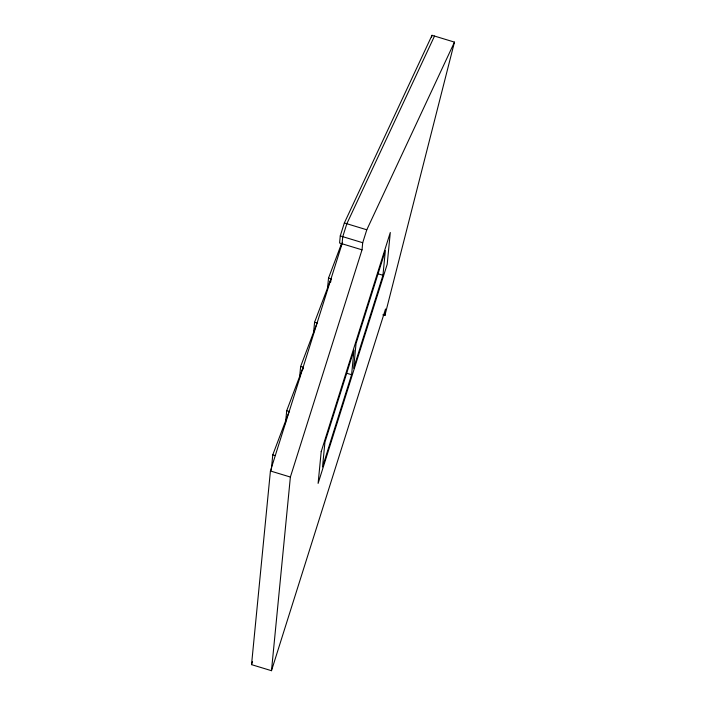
<?xml version="1.0" encoding="UTF-8"?>
<svg xmlns="http://www.w3.org/2000/svg" width="706" height="706" viewBox="0 0 706 706"><rect width="100%" height="100%" fill="white"/><g stroke="black" fill="none" stroke-linecap="round" stroke-linejoin="round"><path stroke-width="1.06" d="M382.793 314.885L384.894 315.52L385.529 309.007L271.483 670.7L251.53 664.637L270.424 470.981L342.366 242.829M271.28 470.178L272.772 454.858L289.204 411.413L286.715 410.663L303.148 367.217L300.65 366.458L317.082 323.013L314.585 322.254L331.017 278.808L328.528 278.049L341.519 243.702L341.289 245.856M285.436 423.785L286.715 410.663M299.476 378.46L300.65 366.458M271.483 670.7L290.378 477.044L362.019 249.827L362.707 242.723L366.793 229.785L454.47 42.122L432.019 35.3L344.343 222.972L340.266 235.91L339.568 243.014L362.019 249.827M302.927 369.406L303.148 367.217M313.526 333.17L314.585 322.254M327.46 288.966L328.528 278.049M330.699 282.082L331.017 278.808M342.066 243.773L342.763 236.669L346.84 223.731L434.517 36.059M351.597 374.727L353.997 350.061L324.936 442.247L322.527 466.904L351.597 374.727L346.496 373.183M382.952 275.269L385.361 250.612L356.036 343.593L353.635 368.258L382.952 275.269L377.851 273.725M431.481 37.436L432.019 35.3M384.894 315.52L454.47 42.122M251.53 664.637L252.527 661.487M344.343 222.972L366.793 229.785M340.266 235.91L362.707 242.723M272.772 454.858L275.269 455.617M270.424 470.981L290.378 477.044M321.204 451.628L318.106 483.398L387.197 264.273L390.294 232.503L321.204 451.628"/></g></svg>
